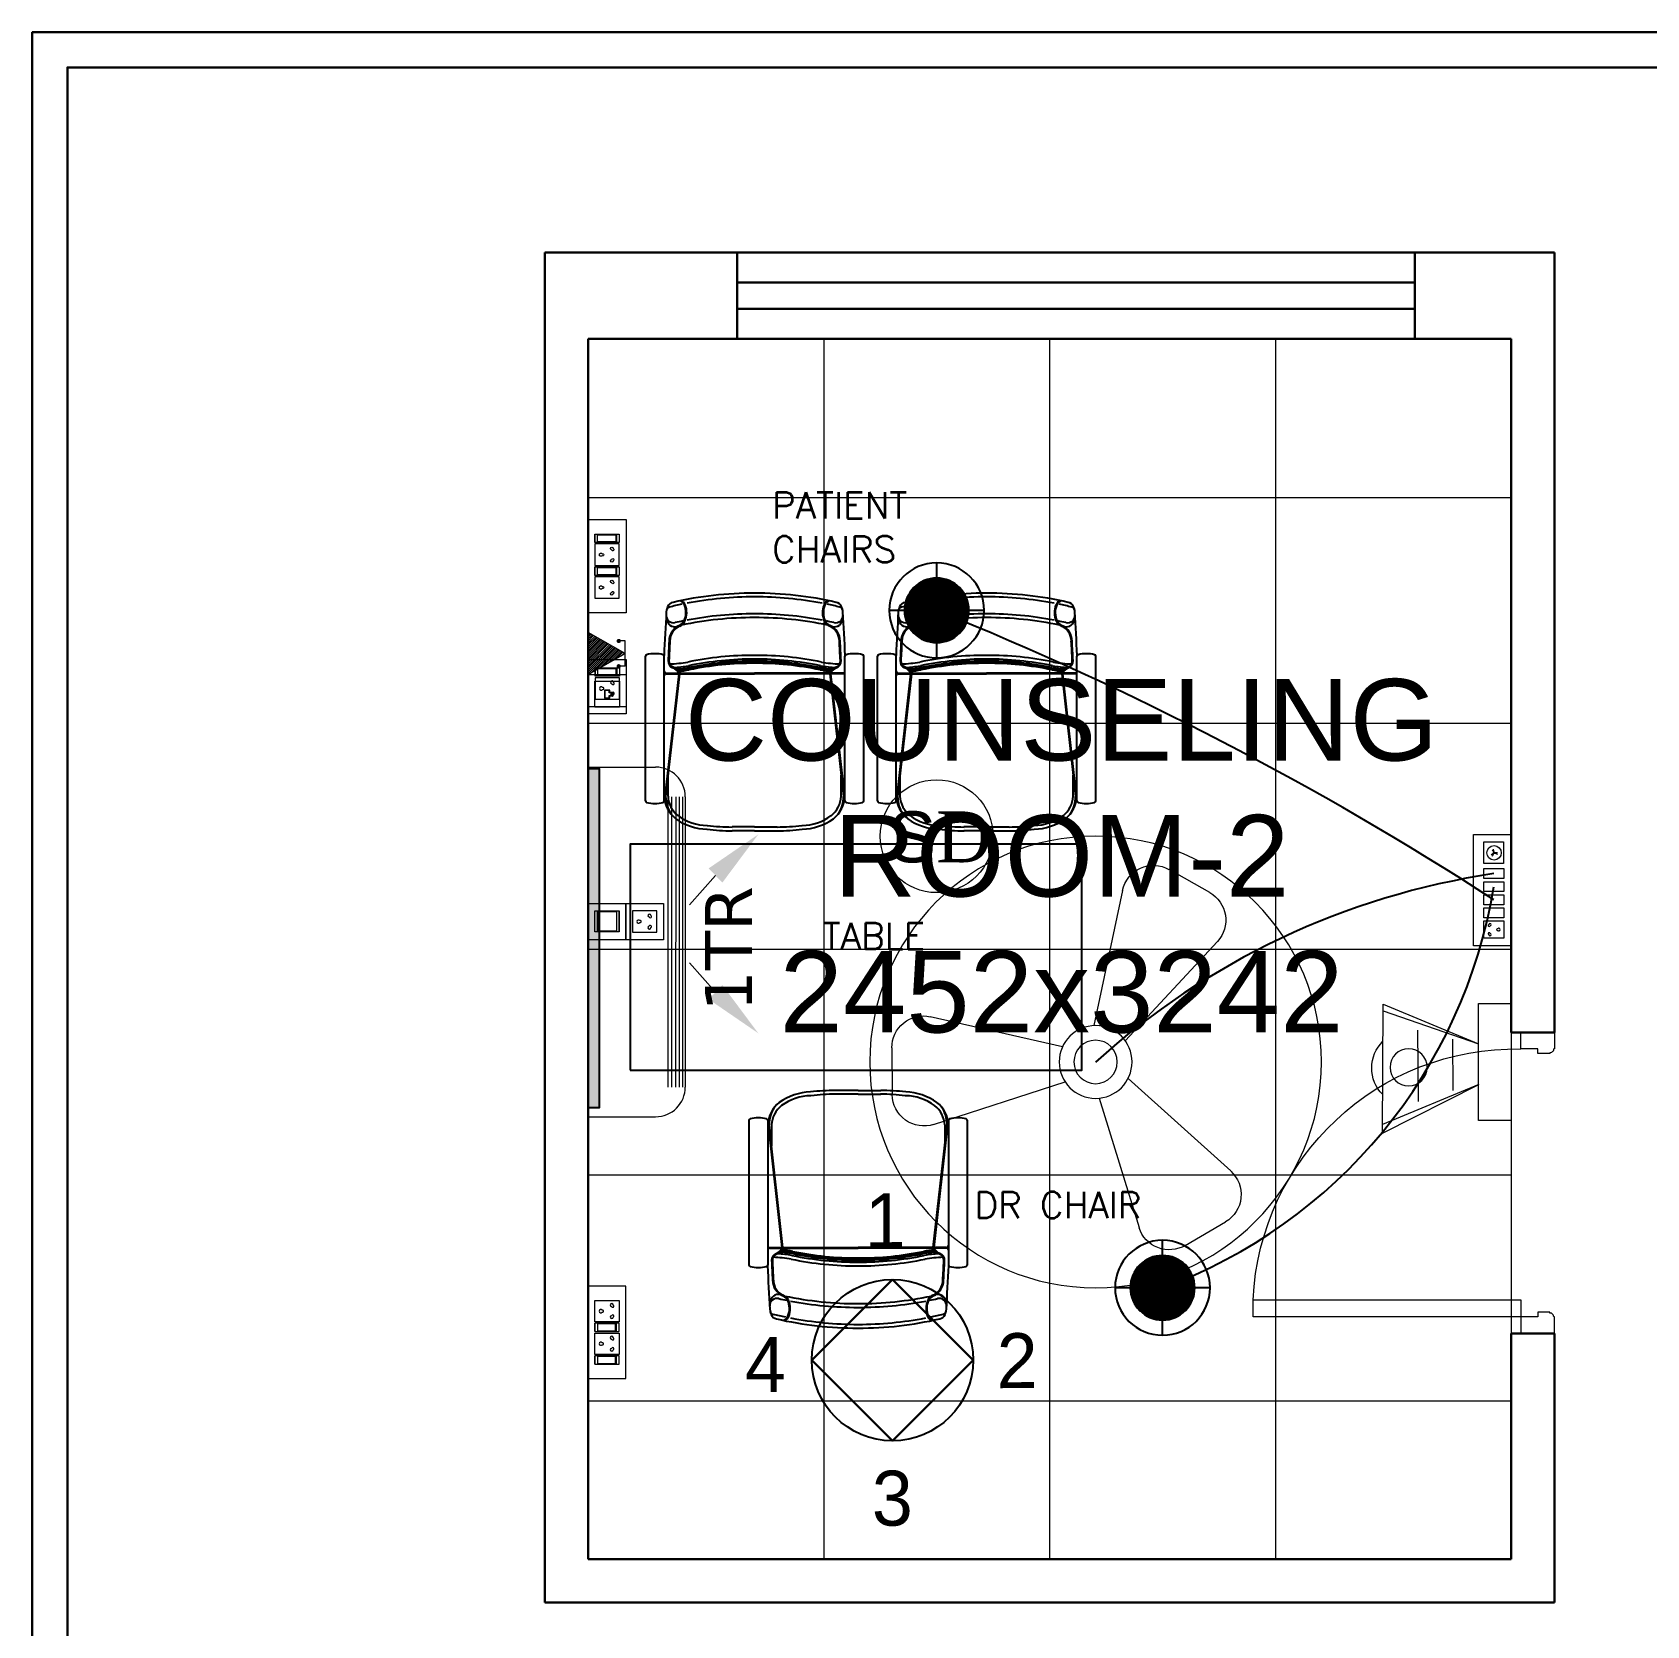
# Model space of a CAD drawing. Header units: millimetres. Extents: x 3552052 to 4144896, y -707811 to -630695.
# Drawn here: x 3735328 to 3739617, y -686456 to -682222 of the extents above; entities that cross this region are included whole.
import ezdxf

# ---------------------------------------------------------------- set-up
doc = ezdxf.new("R2010")
doc.units = ezdxf.units.MM
doc.header["$LTSCALE"] = 6
doc.header["$MEASUREMENT"] = 0
doc.linetypes.add('HIDDEN', pattern=[0.375, 0.25, -0.125])
doc.layers.get('0').update_dxf_attribs({"linetype": 'CONTINUOUS', "lineweight": 0})
for name, color, linetype, lineweight in [('DIM', 7, 'CONTINUOUS', 0), ('DOOR', 44, 'CONTINUOUS', 0), ('ELE-1 NO 6-16A RAW POWER SOCKET', 1, 'CONTINUOUS', 0), ('ELE-1200MM CEILINGFAN', 6, 'CONTINUOUS', 0), ('ELE-12W LED', 1, 'CONTINUOUS', 0), ('ELE-12W UPS LIGHT', 3, 'CONTINUOUS', 0), ('ELE-2NOS OF 6-16 RAW POWER SOCKET', 1, 'CONTINUOUS', 0), ('ELE-4M RAW P.SB', 40, 'CONTINUOUS', 0), ('ELE-4M UPS P.SB', 3, 'CONTINUOUS', 0), ('ELE-6M RAW P.SB', 40, 'HIDDEN', 0), ('ELE-TEL POINT', 4, 'CONTINUOUS', 0), ('ELE. 2N0S OF 6-16 UPS SOCKETS', 191, 'CONTINUOUS', 0), ('ELE.LAN POINT', 3, 'CONTINUOUS', 0), ('EQP', 6, 'CONTINUOUS', 0), ('FA-BELOW SMOKE DERECTOR', 1, 'CONTINUOUS', 0), ('HVAC_HI_WALL_1TR', 1, 'CONTINUOUS', 0), ('LV.CC CEMARA', 66, 'CONTINUOUS', 0), ('M HVAC HIGH WALL UNIT', 3, 'CONTINUOUS', 0), ('MEP_HVAC_TEXT', 7, 'CONTINUOUS', 0), ('WALL', 8, 'CONTINUOUS', 0), ('Window', 161, 'CONTINUOUS', 0)]:
    doc.layers.add(name, color=color, linetype=linetype, lineweight=lineweight)
doc.layers.add('ELE-6A AC SOCKET', color=7, linetype='CONTINUOUS', lineweight=0, true_color=0x00ceb6)
doc.layers.add('ELE-LIGHTING WIRING', color=7, linetype='CONTINUOUS', lineweight=0, true_color=0x63d7b6)
doc.styles.add('ARIAL', font='arial.ttf')
doc.styles.add('PDF Times New Roman', font='times.ttf')
doc.styles.get("Standard").update_dxf_attribs({"font": 'SIMPLEX'})
doc.styles.add('VERDANA', font='verdana.ttf')

# ---------------------------------------------------------------- blocks, each defined once
blk = doc.blocks.new('GHH3')
at = {"layer": 'ELE-4M UPS P.SB', "color": 251, "linetype": 'ByBlock'}
for p, q in [((3598228.1, -681421.4), (3598228.1, -684663.9)), ((3598828.1, -681421.4), (3598828.1, -684663.9)), ((3599428.1, -681421.4), (3599428.1, -684663.9)), ((3597602.1, -681842.6), (3600054.2, -681842.6)), ((3597602.1, -682442.6), (3600054.2, -682442.6)), ((3597602.1, -683042.6), (3600054.2, -683042.6)), ((3597602.1, -683642.6), (3600054.2, -683642.6)), ((3597602.1, -684242.6), (3600054.2, -684242.6))]:
    blk.add_line(p, q, dxfattribs=at)
blk.add_lwpolyline([(3597602.1, -681421.4), (3600054.2, -681421.4), (3600054.2, -684663.9), (3597602.1, -684663.9)], close=True, dxfattribs=at)
blk = doc.blocks.new('Z$W@#1841')
at = {"layer": 'DOOR'}
blk.add_lwpolyline([(482.5, 633.2), (482.5, -167.4), (533, -167.4), (533, 633.2)], close=True, dxfattribs=at)
for points in [[(-254.1, -217.9), (-267.6, -217.9), (-267.6, -167.4), (-317.3, -167.4), (-317.3, -267.4), (-267.6, -267.4), (-267.6, -265.2, 0.414214), (-256.3, -253.9), (-254.1, -253.9)], [(519.5, -217.9), (533, -217.9), (533, -167.4), (582.7, -167.4), (582.7, -267.4), (533, -267.4), (533, -265.2, -0.414214), (521.7, -253.9), (519.5, -253.9)]]:
    blk.add_lwpolyline(points, format="xyb", close=True, dxfattribs=at)
at = {"layer": 'DOOR', "color": 145}
blk.add_arc((518.4, -152.1), 786.1, 92.6177, 181.1129, dxfattribs=at)
blk = doc.blocks.new('DFGG')
at = {"layer": 'ELE-4M RAW P.SB', "color": 40, "ltscale": 10}
for p, q in [((3584690.5, -679090.2), (3584683, -679091.7)), ((3584692, -679080.7), (3584692.3, -679088.5)), ((3584693.5, -679088.6), (3584695.9, -679081.4)), ((3584701, -679094.7), (3584694, -679091.1)), ((3584873.2, -679064.5), (3584919.4, -679064.5)), ((3584873.2, -679117.2), (3584873.2, -679064.5)), ((3584919.4, -679064.5), (3584919.4, -679117.2)), ((3584684.4, -679095.5), (3584690.9, -679091.3)), ((3584693.4, -679092), (3584698.4, -679097.8)), ((3584919.4, -679117.2), (3584873.2, -679117.2))]:
    blk.add_line(p, q, dxfattribs=at)
for points in [[(3584939.4, -679144.9), (3584643.2, -679144.9), (3584643.2, -679044.9), (3584939.4, -679044.9)], [(3584721.1, -679117.6), (3584663.1, -679117.6), (3584663.1, -679064.8), (3584721.1, -679064.8)], [(3584760.8, -679117.2), (3584734.4, -679117.2), (3584734.4, -679064.5), (3584760.8, -679064.5)], [(3584830.2, -679117.2), (3584803.8, -679117.2), (3584803.8, -679064.5), (3584830.2, -679064.5)], [(3584864.9, -679117.2), (3584838.5, -679117.2), (3584838.5, -679064.5), (3584864.9, -679064.5)]]:
    blk.add_lwpolyline(points, close=True, dxfattribs=at)
for radius in [19.1, 1.78]:
    blk.add_circle((3584692.4, -679090.3), radius, dxfattribs=at)
for centre, radius, start, end in [((3584896.3, -679077.8), 3.6, 307.1584, 232.8416), ((3584896.3, -679081.4), 2.29, 161.4031, 18.5969), ((3584883.1, -679101.2), 3.1, 5.2689, 272.51), ((3584885.5, -679103.3), 2.5, 202.6838, 75.0951), ((3584907, -679103.3), 2.5, 104.9049, 337.3162), ((3584909.5, -679101.2), 3.1, 267.49, 174.7311)]:
    blk.add_arc(centre, radius, start, end, dxfattribs=at)
at = {"layer": 'ELE-6M RAW P.SB', "color": 3, "linetype": 'ByBlock'}
blk.add_lwpolyline([(3584795.5, -679117.2), (3584769.1, -679117.2), (3584769.1, -679064.5), (3584795.5, -679064.5)], close=True, dxfattribs=at)
blk = doc.blocks.new('6MODULE-UPS')
at = {"layer": 'ELE. 2N0S OF 6-16 UPS SOCKETS', "color": 223, "lineweight": 0}
for p, q in [((-5.7, 91.9), (-5.7, 19.7)), ((-5.7, 91.9), (-5.7, 19.7)), ((19.4, 91.9), (-5.7, 91.9)), ((-5.7, 91.9), (19.4, 91.9)), ((-3.6, 84), (-3.6, 27.6)), ((17.3, 84), (-3.6, 84)), ((17.3, 27.6), (17.3, 84)), ((19.4, 19.7), (19.4, 91.9)), ((23.6, 91.9), (86.9, 91.9)), ((23.6, 19.7), (23.6, 91.9)), ((86.9, 91.9), (86.9, 19.7)), ((91.1, 91.9), (91.1, 19.7)), ((91.1, 91.9), (91.1, 19.7)), ((116.2, 91.9), (91.1, 91.9)), ((91.1, 91.9), (116.2, 91.9)), ((93.2, 84), (93.2, 27.6)), ((114.1, 84), (93.2, 84)), ((114.1, 27.6), (114.1, 84)), ((116.2, 19.7), (116.2, 91.9)), ((120.4, 19.7), (120.4, 91.9)), ((120.4, 91.9), (183.6, 91.9)), ((183.6, 91.9), (183.6, 19.7)), ((-5.7, 19.7), (19.4, 19.7)), ((-3.6, 30.1), (17.3, 30.1)), ((-3.6, 27.6), (17.3, 27.6)), ((86.9, 19.7), (23.6, 19.7)), ((91.1, 19.7), (116.2, 19.7)), ((93.2, 30.1), (114.1, 30.1)), ((93.2, 27.6), (114.1, 27.6)), ((183.6, 19.7), (120.4, 19.7))]:
    blk.add_line(p, q, dxfattribs=at)
blk.add_lwpolyline([(-48.1, 0), (226, 0), (226, 111.6), (-48.1, 111.6)], close=True, dxfattribs=at)
for centre, radius, start, end in [((55.3, 73.6), 4.92, 307.1584, 232.8416), ((55.3, 68.7), 3.14, 161.4031, 18.5969), ((152, 73.6), 4.92, 307.1584, 232.8416), ((152, 68.7), 3.14, 161.4031, 18.5969), ((37.2, 41.7), 4.24, 5.2689, 272.51), ((40.6, 38.8), 3.42, 202.6838, 75.0951), ((69.9, 38.8), 3.42, 104.9049, 337.3162), ((73.3, 41.7), 4.24, 267.49, 174.7311), ((134, 41.7), 4.24, 5.2689, 272.51), ((137.3, 38.8), 3.42, 202.6838, 75.0951), ((166.7, 38.8), 3.42, 104.9049, 337.3162), ((170, 41.7), 4.24, 267.49, 174.7311)]:
    blk.add_arc(centre, radius, start, end, dxfattribs=at)
blk = doc.blocks.new('tel')
at = {"layer": 'ELE-TEL POINT', "ltscale": 30}
h = blk.add_hatch(dxfattribs=at)
h.set_pattern_fill('ANSI31', color=4, scale=19.025387, style=0)
h.set_pattern_definition([(45, (-98.626, 0.184), (-42.7132, 42.7132), [])])
h.paths.add_polyline_path([(-99, 0), (840, 1654), (1778, -3)])
at = {"layer": 'ELE-TEL POINT', "color": 4, "ltscale": 30}
for p, q in [((-99, 0), (840, 1654)), ((840, 1654), (1778, -3)), ((1778, -3), (-99, 0))]:
    blk.add_line(p, q, dxfattribs=at)
at = {"layer": 'ELE-TEL POINT', "color": 4, "ltscale": 12}
for p, q in [((276, 1648), (275, 1398)), ((1404, 1646), (1403, 1396))]:
    blk.add_line(p, q, dxfattribs=at)
at = {"layer": 'ELE-TEL POINT', "color": 4, "linetype": 'Continuous', "ltscale": 12}
blk.add_line((276, 1648), (1404, 1646), dxfattribs=at)
at = {"layer": 'ELE-TEL POINT', "color": 4, "ltscale": 30, "const_width": 95.1}
for points in [[(227, 1363, 1), (323, 1363, 1)], [(1355, 1361, 1), (1451, 1361, 1)]]:
    blk.add_lwpolyline(points, format="xyb", close=True, dxfattribs=at)
blk = doc.blocks.new('Voice')
at = {"layer": 'ELE.LAN POINT', "color": 6}
for points in [[(0, -31.8), (127.9, -31.8), (127.9, 92), (0, 92)], [(21.9, -10), (106, -10), (106, 70.1), (21.9, 70.1)], [(77.3, 21.4), (69.7, 21.4), (69.7, 11.7), (58.1, 11.7), (58.1, 21.4), (50.6, 21.4), (50.6, 38.7), (77.3, 38.7)], [(75.9, 22.8), (68.4, 22.8), (68.4, 13), (59.5, 13), (59.5, 22.8), (52, 22.8), (52, 37.4), (75.9, 37.4)]]:
    blk.add_lwpolyline(points, close=True, dxfattribs=at)
blk = doc.blocks.new('RTUH 6U')
at = {"layer": 'ELE-2NOS OF 6-16 RAW POWER SOCKET', "color": 30, "lineweight": 0, "ltscale": 300}
for p, q in [((-311.5, -26.5), (-226.5, -26.5)), ((-311.5, -123.5), (-311.5, -26.5)), ((-226.5, -26.5), (-226.5, -123.5)), ((-187.1, -26.5), (-220.9, -26.5)), ((-220.9, -26.5), (-220.9, -123.5)), ((-189.9, -37), (-218, -37)), ((-218, -37), (-218, -113)), ((-189.9, -40.4), (-218, -40.4)), ((-189.9, -113), (-189.9, -37)), ((-187.1, -123.5), (-187.1, -26.5)), ((-187.1, -123.5), (-187.1, -26.5)), ((-181.4, -123.5), (-181.4, -26.5)), ((-181.4, -26.5), (-96.4, -26.5)), ((-96.4, -26.5), (-96.4, -123.5)), ((-57, -26.5), (-90.8, -26.5)), ((-90.8, -26.5), (-90.8, -123.5)), ((-59.8, -37), (-88, -37)), ((-88, -37), (-88, -113)), ((-59.8, -40.4), (-88, -40.4)), ((-59.8, -113), (-59.8, -37)), ((-57, -123.5), (-57, -26.5)), ((-57, -123.5), (-57, -26.5)), ((-226.5, -123.5), (-311.5, -123.5)), ((-187.1, -123.5), (-220.9, -123.5)), ((-220.9, -123.5), (-187.1, -123.5)), ((-218, -113), (-189.9, -113)), ((-96.4, -123.5), (-181.4, -123.5)), ((-57, -123.5), (-90.8, -123.5)), ((-90.8, -123.5), (-57, -123.5)), ((-88, -113), (-59.8, -113))]:
    blk.add_line(p, q, dxfattribs=at)
blk.add_lwpolyline([(0, 0), (-368.5, 0), (-368.5, -150), (0, -150)], close=True, dxfattribs=at)
for centre, radius, start, end in [((-293.2, -56.1), 5.7, 87.48997, 354.73109), ((-288.7, -52.1), 4.6, 284.90486, 157.31619), ((-249.3, -52.1), 4.6, 22.68381, 255.09514), ((-244.8, -56.1), 5.7, 185.26891, 92.51003), ((-163.1, -56.1), 5.7, 87.48997, 354.73109), ((-158.6, -52.1), 4.6, 284.90486, 157.31619), ((-119.2, -52.1), 4.6, 22.68381, 255.09514), ((-114.7, -56.1), 5.7, 185.26891, 92.51003), ((-269, -99), 6.62, 127.15837, 52.84163), ((-269, -92.3), 4.22, 341.40312, 198.59688), ((-138.9, -99), 6.62, 127.15837, 52.84163), ((-138.9, -92.3), 4.22, 341.40312, 198.59688)]:
    blk.add_arc(centre, radius, start, end, dxfattribs=at)
blk = doc.blocks.new('HI WALL SPLIT AC UNIT 1TR')
at = {"layer": 'M HVAC HIGH WALL UNIT', "color": 1, "lineweight": 5}
for p, q in [((1294404.3, -128752), (1294404.3, -129681)), ((1294404.3, -128752), (1294583.6, -128752)), ((1294662.3, -128830.7), (1294662.3, -129602.2)), ((1294404.3, -129681), (1294583.6, -129681))]:
    blk.add_line(p, q, dxfattribs=at)
at = {"layer": 'M HVAC HIGH WALL UNIT', "color": 8, "lineweight": 5}
for p, q in [((1294616.1, -128830.7), (1294616.1, -129602.2)), ((1294625.4, -128830.7), (1294625.4, -129602.2)), ((1294636.9, -128830.7), (1294636.9, -129602.2)), ((1294646.2, -128830.7), (1294646.2, -129602.2)), ((1294655.4, -128830.7), (1294655.4, -129602.2))]:
    blk.add_line(p, q, dxfattribs=at)
at = {"layer": 'M HVAC HIGH WALL UNIT', "color": 7, "lineweight": 5}
for p, q in [((1294742.7, -129039.8), (1294673.6, -129117.4)), ((1294742.7, -129349.7), (1294673.6, -129272.1))]:
    blk.add_line(p, q, dxfattribs=at)
at = {"layer": 'M HVAC HIGH WALL UNIT', "color": 1, "lineweight": 5}
for centre, start, end in [((1294583.6, -128830.7), 0, 90), ((1294583.6, -129602.2), 270, 0)]:
    blk.add_arc(centre, 78.8, start, end, dxfattribs=at)
at = {"layer": 'M HVAC HIGH WALL UNIT', "color": 7, "lineweight": 5}
for points in [[(1294760.9, -129058.7), (1294724.5, -129020.9), (1294856.2, -128930.6)], [(1294760.9, -129330.8), (1294724.5, -129368.6), (1294856.2, -129458.9)]]:
    blk.add_solid(points, dxfattribs=at)
blk = doc.blocks.new('DFGFG')
at = {"layer": 'ELE-1 NO 6-16A RAW POWER SOCKET', "lineweight": 0}
for p, q in [((3576640.4, -687309.1), (3576640.4, -687365.8)), ((3576705.1, -687309.1), (3576640.4, -687309.1)), ((3576705.1, -687365.8), (3576705.1, -687309.1)), ((3576640.4, -687365.8), (3576705.1, -687365.8))]:
    blk.add_line(p, q, dxfattribs=at)
blk.add_lwpolyline([(3576722.8, -687289.1), (3576722.8, -687386.2), (3576622.8, -687386.2), (3576622.8, -687289.1)], close=True, dxfattribs=at)
for centre, radius, start, end in [((3576685.4, -687321.3), 3.8, 357.49, 264.7311), ((3576688, -687324.3), 3.07, 194.9049, 67.3162), ((3576656.8, -687337.5), 4.41, 37.1584, 322.8416), ((3576661.2, -687337.5), 2.81, 251.4031, 108.5969), ((3576685.4, -687353.6), 3.8, 95.2689, 2.51), ((3576688, -687350.6), 3.07, 292.6838, 165.0951)]:
    blk.add_arc(centre, radius, start, end, dxfattribs=at)
blk = doc.blocks.new('DFGFG23')
at = {"layer": 'ELE-1 NO 6-16A RAW POWER SOCKET', "lineweight": 0}
for p, q in [((3576657.4, -687471.7), (3576722.1, -687471.7)), ((3576657.4, -687527), (3576657.4, -687471.7)), ((3576664.5, -687473.6), (3576715.1, -687473.6)), ((3576664.5, -687525.2), (3576664.5, -687473.6)), ((3576666.7, -687525.2), (3576666.7, -687473.6)), ((3576715.1, -687473.6), (3576715.1, -687525.2)), ((3576722.1, -687471.7), (3576722.1, -687527)), ((3576722.1, -687527), (3576722.1, -687471.7)), ((3576722.1, -687527), (3576657.4, -687527)), ((3576722.1, -687527), (3576657.4, -687527)), ((3576715.1, -687525.2), (3576664.5, -687525.2))]:
    blk.add_line(p, q, dxfattribs=at)
blk.add_lwpolyline([(3576639.8, -687548.7), (3576639.8, -687451.7), (3576739.8, -687451.7), (3576739.8, -687548.7)], close=True, dxfattribs=at)
blk = doc.blocks.new('EQ2WE')
at = {"layer": 'ELE-6A AC SOCKET', "lineweight": 0}
for p, q in [((-98.7, 169.5), (-215.4, 169.5)), ((-215.4, 169.5), (-215.4, 36.3)), ((-98.7, 36.3), (-98.7, 169.5)), ((-91, 36.3), (-91, 169.5)), ((-91, 169.5), (-44.6, 169.5)), ((-44.6, 169.5), (-91, 169.5)), ((-87.1, 50.8), (-87.1, 155)), ((-87.1, 155), (-48.5, 155)), ((-48.5, 155), (-48.5, 50.8)), ((-44.6, 169.5), (-44.6, 36.3)), ((-44.6, 169.5), (-44.6, 36.3)), ((-215.4, 36.3), (-98.7, 36.3)), ((-44.6, 36.3), (-91, 36.3)), ((-48.5, 55.5), (-87.1, 55.5)), ((-48.5, 50.8), (-87.1, 50.8))]:
    blk.add_line(p, q, dxfattribs=at)
blk.add_lwpolyline([(0, 0), (-257.3, 0), (-257.3, 205.9), (0, 205.9)], close=True, dxfattribs=at)
for centre, radius, start, end in [((-157.1, 135.8), 9.08, 307.15837, 232.84163), ((-157.1, 126.7), 5.79, 161.40312, 18.59688), ((-190.3, 76.9), 7.83, 5.26891, 272.51003), ((-184.2, 71.6), 6.31, 202.68381, 75.09514), ((-130, 71.6), 6.31, 104.90486, 337.31619), ((-123.8, 76.9), 7.83, 267.48997, 174.73109)]:
    blk.add_arc(centre, radius, start, end, dxfattribs=at)
blk = doc.blocks.new('18W LED')
at = {"layer": 'ELE-12W LED', "lineweight": 25}
h = blk.add_hatch(dxfattribs=at)
h.set_pattern_fill('ANSI31', color=252)
h.set_pattern_definition([(45, (-1135553.9097, 459369.4158), (-2.24506403, 2.24506403), [])])
edge = h.paths.add_edge_path()
edge.add_arc((0, 0), 85.7, 0, 360)
at = {"layer": 'ELE-12W LED', "color": 1, "lineweight": 25}
for p, q in [((0, -126.1), (0, 126.1)), ((-126.1, 0), (126.1, 0))]:
    blk.add_line(p, q, dxfattribs=at)
for radius in [126.1, 85.7]:
    blk.add_circle((0, 0), radius, dxfattribs=at)
blk = doc.blocks.new('QWE')
at = {"layer": 'ELE-12W UPS LIGHT', "lineweight": 25}
h = blk.add_hatch(dxfattribs=at)
h.set_pattern_fill('ANSI31', color=8)
h.set_pattern_definition([(45, (-1135553.9097, 459369.4158), (-2.24506403, 2.24506403), [])])
edge = h.paths.add_edge_path()
edge.add_arc((0, 0), 85.7, 0, 360)
at = {"layer": 'ELE-12W UPS LIGHT', "color": 3, "lineweight": 25}
for p, q in [((0, -126.1), (0, 126.1)), ((-126.1, 0), (126.1, 0))]:
    blk.add_line(p, q, dxfattribs=at)
for radius in [126.1, 85.7]:
    blk.add_circle((0, 0), radius, dxfattribs=at)
blk = doc.blocks.new('SMOKE DETECTOR')
at = {"layer": 'FA-BELOW SMOKE DERECTOR', "color": 7}
blk.add_circle((931028.7, -118293.9), 166, dxfattribs=at)
at = {"layer": 'FA-BELOW SMOKE DERECTOR', "insert": (930887.1, -118373), "char_height": 150, "attachment_point": 7, "style": 'PDF Times New Roman'}
blk.add_mtext('{\\fArial|b0|i0|c0|p34;S}D', dxfattribs=at)
blk = doc.blocks.new('A$C07FB25EA')
at = {"layer": 'ELE-1200MM CEILINGFAN', "color": 3}
for p, q in [((6.53, 13.37), (9.47, 11.64)), ((0.26, 2.64), (3.17, 12.07)), ((9.84, 7.94), (2.36, 1.21)), ((-11.8, 4.55), (-2.22, 1.44)), ((-14.84, -1.03), (-14.81, 2.38)), ((-2.41, -1.1), (-12.04, -3.29)), ((2.16, -1.54), (8.87, -8.78)), ((1.96, -12.49), (-0.13, -2.65)), ((8.31, -12.34), (5.35, -14.02))]:
    blk.add_line(p, q, dxfattribs=at)
at = {"layer": 'ELE-1200MM CEILINGFAN', "color": 5, "ltscale": 10}
blk.add_circle((0, 0), 16.45, dxfattribs=at)
at = {"layer": 'ELE-1200MM CEILINGFAN', "color": 3}
for radius in [2.65, 1.58]:
    blk.add_circle((0, 0), radius, dxfattribs=at)
for centre, start, end in [((5.36, 11.38), 59.5281, 162.5229), ((8.3, 9.66), 311.9493, 59.5281), ((-12.51, 2.36), 71.9493, 179.5281), ((-12.54, -1.05), 179.5281, 282.5229), ((7.18, -10.34), 299.5281, 42.5229), ((4.21, -12.02), 191.9493, 299.5281)]:
    blk.add_arc(centre, 2.3, start, end, dxfattribs=at)
blk = doc.blocks.new('CC CEMARA')
at = {"layer": 'LV.CC CEMARA', "linetype": 'ByBlock'}
for p, q in [((239.6, -66.6), (64.7, -12.2)), ((232.1, -75.7), (64.7, -12.2)), ((46.7, -104.5), (105.3, -34.9)), ((94.5, -242.4), (18.6, -67.1)), ((18.6, -67.1), (104.2, -230.6)), ((81.3, -159.1), (162.8, -62.4)), ((94.5, -242.4), (239.6, -66.6))]:
    blk.add_line(p, q, dxfattribs=at)
blk.add_lwpolyline([(110.8, 42.8), (66.4, 79.7), (-66.4, -79.7), (-22, -116.7)], close=True, dxfattribs=at)
blk.add_circle((133.5, -123.5), 32.9, dxfattribs=at)
blk.add_arc((131.6, -123.6), 66.7, 275.3702, 5.5412, dxfattribs=at)

msp = doc.modelspace()

# ---------------------------------------------------------------- hatches: boundary and pattern name
at = {"layer": 'EQP', "lineweight": -3}
h = msp.add_hatch(color=256, dxfattribs=at)
h.dxf.hatch_style = 1
h.paths.add_polyline_path([(3736835.1, -684179), (3736805.3, -684179), (3736805.2, -685079), (3736835.1, -685079)])

# ---------------------------------------------------------------- linework, layer by layer
at = {"color": 7, "lineweight": 30}
for points in [[(3744328.4, -682221.6), (3744328.4, -698011.6), (3735328.4, -698011.6), (3735328.4, -682221.6)], [(3744235.1, -682314.8), (3744235.1, -697918.3), (3735421.7, -697918.3), (3735421.7, -682314.8)], [(3737613.8, -685535.4), (3737399.4, -685749.8), (3737613.8, -685964.2), (3737828.3, -685749.8), (3737613.8, -685535.4)]]:
    msp.add_lwpolyline(points, close=True, dxfattribs=at)
at = {"lineweight": -3}
msp.add_circle((3737613.8, -685749.8), 214.4, dxfattribs=at)
at = {"layer": 'ELE-LIGHTING WIRING', "lineweight": -3}
for centre, radius, start, end in [((3734471.9, -691841.7), 8716.2, 57.06101, 68.04192), ((3739511.2, -686459.2), 2024.3, 98.5175, 132.1226)]:
    msp.add_arc(centre, radius, start, end, dxfattribs=at)
at = {"layer": 'ELE-LIGHTING WIRING', "color": 254, "lineweight": -3, "true_color": 0xdebad0}
msp.add_arc((3737859.1, -684271.6), 1370, 290.1563, 350.747, dxfattribs=at)
at = {"layer": 'EQP', "lineweight": -3}
for p, q in [((3736957.4, -684264), (3736957.4, -683879.5)), ((3737007.4, -684264), (3737007.4, -683879.5)), ((3737487.4, -684264), (3737487.4, -683879.5)), ((3737537.4, -684264), (3737537.4, -683879.5)), ((3737573.7, -684264), (3737573.7, -683879.5)), ((3737623.7, -684264), (3737623.7, -683879.5)), ((3738103.7, -684264), (3738103.7, -683879.5)), ((3738153.7, -684264), (3738153.7, -683879.5)), ((3737007.5, -683919.4), (3737007.5, -683899.1)), ((3737045.7, -683926), (3737009, -684252.3)), ((3737047.7, -683926), (3737011, -684252.4)), ((3737012.5, -683924.4), (3737247.4, -683924.4)), ((3737012.5, -683926), (3737247.4, -683926)), ((3737482.4, -683924.4), (3737247.4, -683924.4)), ((3737482.4, -683926), (3737247.4, -683926)), ((3737447.1, -683926), (3737483.8, -684252.4)), ((3737449.1, -683926), (3737485.8, -684252.3)), ((3737487.4, -683919.4), (3737487.4, -683899.1)), ((3737623.7, -683919.4), (3737623.7, -683899.1)), ((3737662, -683926), (3737625.3, -684252.3)), ((3737664, -683926), (3737627.3, -684252.4)), ((3737628.7, -683924.4), (3737863.7, -683924.4)), ((3737628.7, -683926), (3737863.7, -683926)), ((3738098.7, -683924.4), (3737863.7, -683924.4)), ((3738098.7, -683926), (3737863.7, -683926)), ((3738063.4, -683926), (3738100.1, -684252.4)), ((3738065.4, -683926), (3738102.1, -684252.3)), ((3738103.7, -683919.4), (3738103.7, -683899.1)), ((3737017.4, -684251.8), (3737017.4, -684195.6)), ((3737477.4, -684251.8), (3737477.4, -684195.6)), ((3737633.7, -684251.8), (3737633.7, -684195.6)), ((3738093.7, -684251.8), (3738093.7, -684195.6)), ((3737247.4, -684333.3), (3737187.4, -684333.3)), ((3737247.4, -684343.3), (3737187.4, -684343.3)), ((3737247.4, -684333.3), (3737307.4, -684333.3)), ((3737247.4, -684343.3), (3737307.4, -684343.3)), ((3737863.7, -684333.3), (3737803.7, -684333.3)), ((3737863.7, -684343.3), (3737803.7, -684343.3)), ((3737863.7, -684333.3), (3737923.7, -684333.3)), ((3737863.7, -684343.3), (3737923.7, -684343.3)), ((3737522.4, -685033.3), (3737462.4, -685033.3)), ((3737522.4, -685043.3), (3737462.4, -685043.3)), ((3737522.4, -685033.3), (3737582.4, -685033.3)), ((3737522.4, -685043.3), (3737582.4, -685043.3)), ((3737232.4, -685112.7), (3737232.4, -685497.2)), ((3737282.4, -685112.7), (3737282.4, -685497.2)), ((3737320.7, -685450.7), (3737284, -685124.4)), ((3737322.7, -685450.7), (3737286, -685124.3)), ((3737292.4, -685124.9), (3737292.4, -685181.1)), ((3737722.1, -685450.7), (3737758.8, -685124.3)), ((3737724.1, -685450.7), (3737760.8, -685124.4)), ((3737752.4, -685124.9), (3737752.4, -685181.1)), ((3737762.4, -685112.7), (3737762.4, -685497.2)), ((3737812.4, -685112.7), (3737812.4, -685497.2)), ((3737282.4, -685457.3), (3737282.4, -685477.6)), ((3737287.4, -685450.7), (3737522.4, -685450.7)), ((3737287.4, -685452.3), (3737522.4, -685452.3)), ((3737757.3, -685450.7), (3737522.4, -685450.7)), ((3737757.3, -685452.3), (3737522.4, -685452.3)), ((3737762.3, -685457.3), (3737762.3, -685477.6))]:
    msp.add_line(p, q, dxfattribs=at)
msp.add_lwpolyline([(3736805.1, -684179), (3736805.1, -685079), (3736835.1, -685079), (3736835.1, -684179)], close=True, dxfattribs=at)
msp.add_lwpolyline([(3736917.1, -684979.1), (3738117.1, -684979.1), (3738117.1, -684379.1), (3736917.1, -684379.1), (3736917.1, -684979.1)], dxfattribs=at)
for centre, radius, start, end in [((3737247.4, -684677.4), 965.6, 90, 102.9698), ((3737247.4, -684677.4), 955.6, 90, 100.8287), ((3737247.4, -684677.4), 965.6, 77.0302, 90), ((3737247.4, -684677.4), 955.6, 79.1713, 90), ((3737863.7, -684677.4), 965.6, 90, 102.9698), ((3737863.7, -684677.4), 955.6, 90, 100.8287), ((3737863.7, -684677.4), 965.6, 77.0302, 90), ((3737863.7, -684677.4), 955.6, 79.1713, 90), ((3748053.3, -684406.2), 11059.2, 176.65963, 177.25844), ((3737066.7, -683768.3), 54.3, 158.2063, 173.0976), ((3737023.5, -683758.7), 10, 103.7008, 167.5373), ((3737033.9, -683755.2), 19, 99.7715, 158.2063), ((3737247.4, -684677.4), 955.6, 101.662, 103.7008), ((3737042.9, -683751.5), 20, 23.9665, 72.4562), ((3737042.9, -683751.5), 22, 23.9665, 64.2037), ((3737010.7, -683763.6), 54.3, 336.0335, 21.7937), ((3737010.7, -683763.6), 56.3, 336.0335, 21.7937), ((3737484.1, -683763.6), 56.3, 158.2063, 203.9665), ((3737484.1, -683763.6), 54.3, 158.2063, 203.9665), ((3737452, -683751.5), 22, 115.7963, 156.0335), ((3737452, -683751.5), 20, 107.5438, 156.0335), ((3737247.4, -684677.4), 955.6, 76.2992, 78.338), ((3737460.9, -683755.2), 19, 21.7937, 80.2285), ((3737471.4, -683758.7), 10, 12.4627, 76.2992), ((3737428.1, -683768.3), 54.3, 6.9024, 21.7937), ((3726441.6, -684406.2), 11059.2, 2.74156, 3.34037), ((3748669.6, -684406.2), 11059.2, 176.65963, 177.25844), ((3737683, -683768.3), 54.3, 158.2063, 173.0976), ((3737639.7, -683758.7), 10, 103.7008, 167.5373), ((3737650.2, -683755.2), 19, 99.7715, 158.2063), ((3737863.7, -684677.4), 955.6, 101.662, 103.7008), ((3737659.1, -683751.5), 20, 23.9665, 72.4562), ((3737659.1, -683751.5), 22, 23.9665, 64.2037), ((3737627, -683763.6), 54.3, 336.0335, 21.7937), ((3737627, -683763.6), 56.3, 336.0335, 21.7937), ((3738100.4, -683763.6), 56.3, 158.2063, 203.9665), ((3738100.4, -683763.6), 54.3, 158.2063, 203.9665), ((3738068.3, -683751.5), 22, 115.7963, 156.0335), ((3738068.3, -683751.5), 20, 107.5438, 156.0335), ((3737863.7, -684677.4), 955.6, 76.2992, 78.338), ((3738077.2, -683755.2), 19, 21.7937, 80.2285), ((3738087.7, -683758.7), 10, 12.4627, 76.2992), ((3738044.4, -683768.3), 54.3, 6.9024, 21.7937), ((3727057.8, -684406.2), 11059.2, 2.74156, 3.34037), ((3737032.3, -683770.7), 20, 176.7001, 282.6732), ((3737066.7, -683768.3), 54.3, 180.2568, 197.7458), ((3737035.2, -683780.9), 20.5, 191.0762, 298.3911), ((3737065.9, -683839.6), 45.7, 112.9598, 179.3754), ((3737065.9, -683839.6), 43.7, 112.9598, 179.3754), ((3737247.4, -684727.2), 960.4, 101.3962, 102.6732), ((3737036, -683772.7), 27.6, 296.0126, 332.0488), ((3737036, -683772.7), 29.6, 296.0126, 332.0488), ((3737247.4, -684727.2), 950.4, 90, 101.8107), ((3737247.4, -684727.2), 960.4, 90, 100.7756), ((3737247.4, -684727.2), 960.4, 79.2244, 90), ((3737247.4, -684727.2), 950.4, 78.1893, 90), ((3737458.9, -683772.7), 29.6, 207.9512, 243.9874), ((3737458.9, -683772.7), 27.6, 207.9512, 243.9874), ((3737247.4, -684727.2), 960.4, 77.3268, 78.6038), ((3737429, -683839.6), 43.7, 0.6246, 67.0402), ((3737429, -683839.6), 45.7, 0.6246, 67.0402), ((3737459.7, -683780.9), 20.5, 241.6089, 348.9238), ((3737462.5, -683770.7), 20, 257.3268, 3.2999), ((3737428.1, -683768.3), 54.3, 342.2542, 359.7432), ((3737648.6, -683770.7), 20, 176.7001, 282.6732), ((3737683, -683768.3), 54.3, 180.2568, 197.7458), ((3737651.4, -683780.9), 20.5, 191.0762, 298.3911), ((3737682.2, -683839.6), 45.7, 112.9598, 179.3754), ((3737682.2, -683839.6), 43.7, 112.9598, 179.3754), ((3737863.7, -684727.2), 960.4, 101.3962, 102.6732), ((3737652.3, -683772.7), 27.6, 296.0126, 332.0488), ((3737652.3, -683772.7), 29.6, 296.0126, 332.0488), ((3737863.7, -684727.2), 950.4, 90, 101.8107), ((3737863.7, -684727.2), 960.4, 90, 100.7756), ((3737863.7, -684727.2), 960.4, 79.2244, 90), ((3737863.7, -684727.2), 950.4, 78.1893, 90), ((3738075.2, -683772.7), 29.6, 207.9512, 243.9874), ((3738075.2, -683772.7), 27.6, 207.9512, 243.9874), ((3737863.7, -684727.2), 960.4, 77.3268, 78.6038), ((3738045.2, -683839.6), 43.7, 0.6246, 67.0402), ((3738045.2, -683839.6), 45.7, 0.6246, 67.0402), ((3738076, -683780.9), 20.5, 241.6089, 348.9238), ((3738078.8, -683770.7), 20, 257.3268, 3.2999), ((3738044.4, -683768.3), 54.3, 342.2542, 359.7432), ((3748053.3, -684406.2), 11047.6, 177.0575, 177.32766), ((3748053.3, -684406.2), 11045.6, 177.05804, 177.32766), ((3726441.6, -684406.2), 11045.6, 2.67234, 2.94196), ((3726441.6, -684406.2), 11047.6, 2.67234, 2.9425), ((3748669.6, -684406.2), 11047.6, 177.0575, 177.32766), ((3748669.6, -684406.2), 11045.6, 177.05804, 177.32766), ((3727057.8, -684406.2), 11045.6, 2.67234, 2.94196), ((3727057.8, -684406.2), 11047.6, 2.67234, 2.9425), ((3736961.4, -683879.5), 4, 104.5092, 180), ((3736982.4, -683960.7), 87.8, 75.4908, 104.5092), ((3737003.4, -683879.5), 4, 0, 75.4908), ((3737037.6, -683892), 20, 177.3277, 249.244), ((3737037.6, -683892), 18, 177.3277, 249.244), ((3737244.9, -684740.9), 863.7, 89.8322, 101.7054), ((3737244.9, -684740.9), 853.7, 89.8322, 101.7054), ((3737244.9, -684740.9), 848.7, 89.8322, 101.7054), ((3737244.9, -684740.9), 863.7, 89.8322, 89.8341), ((3737249.9, -684740.9), 863.7, 78.2946, 90.1678), ((3737249.9, -684740.9), 853.7, 78.2946, 90.1678), ((3737249.9, -684740.9), 848.7, 78.2946, 90.1678), ((3737457.2, -683892), 18, 290.756, 2.6723), ((3737457.2, -683892), 20, 290.756, 2.6723), ((3737491.4, -683879.5), 4, 104.5092, 180), ((3737512.4, -683960.7), 87.8, 75.4908, 104.5092), ((3737533.4, -683879.5), 4, 0, 75.4908), ((3737577.7, -683879.5), 4, 104.5092, 180), ((3737598.7, -683960.7), 87.8, 75.4908, 104.5092), ((3737619.7, -683879.5), 4, 0, 75.4908), ((3737653.9, -683892), 20, 177.3277, 249.244), ((3737653.9, -683892), 18, 177.3277, 249.244), ((3737861.2, -684740.9), 863.7, 89.8322, 101.7054), ((3737861.2, -684740.9), 853.7, 89.8322, 101.7054), ((3737861.2, -684740.9), 848.7, 89.8322, 101.7054), ((3737861.2, -684740.9), 863.7, 89.8322, 89.8341), ((3737866.2, -684740.9), 863.7, 78.2946, 90.1678), ((3737866.2, -684740.9), 853.7, 78.2946, 90.1678), ((3737866.2, -684740.9), 848.7, 78.2946, 90.1678), ((3738073.5, -683892), 18, 290.756, 2.6723), ((3738073.5, -683892), 20, 290.756, 2.6723), ((3738107.7, -683879.5), 4, 104.5092, 180), ((3738128.7, -683960.7), 87.8, 75.4908, 104.5092), ((3738149.7, -683879.5), 4, 0, 75.4908), ((3737012.4, -683931), 5, 90, 180), ((3737012.5, -683919.4), 5, 180, 270), ((3737010.7, -683556.9), 343.3, 271.8031, 279.9427), ((3737020.4, -683937.6), 28.7, 27.3208, 69.244), ((3737020.4, -683937.6), 30.7, 27.3208, 69.244), ((3737010.7, -683556.9), 353.3, 273.59, 279.9427), ((3737010.7, -683556.9), 358.3, 274.6967, 279.9427), ((3737010.7, -683556.9), 361.3, 275.1195, 279.9427), ((3737010.7, -683556.9), 364.3, 275.4393, 279.9427), ((3737244.9, -684740.9), 845.7, 89.8308, 101.7054), ((3737244.9, -684740.9), 842.7, 89.83, 101.7054), ((3737249.9, -684740.9), 845.7, 78.2946, 90.1692), ((3737249.9, -684740.9), 842.7, 78.2946, 90.17), ((3737484.1, -683556.9), 364.3, 260.0573, 264.5607), ((3737484.1, -683556.9), 361.3, 260.0573, 264.8805), ((3737484.1, -683556.9), 358.3, 260.0573, 265.3033), ((3737484.1, -683556.9), 353.3, 260.0573, 266.41), ((3737484.1, -683556.9), 343.3, 260.0573, 268.1969), ((3737474.5, -683937.6), 30.7, 110.756, 152.6792), ((3737474.5, -683937.6), 28.7, 110.756, 152.6792), ((3737482.4, -683919.4), 5, 270, 0), ((3737482.4, -683931), 5, 0, 90), ((3737628.7, -683919.4), 5, 180, 270), ((3737628.7, -683931), 5, 90, 180), ((3737627, -683556.9), 343.3, 271.8031, 279.9427), ((3737636.6, -683937.6), 28.7, 27.3208, 69.244), ((3737636.6, -683937.6), 30.7, 27.3208, 69.244), ((3737627, -683556.9), 353.3, 273.59, 279.9427), ((3737627, -683556.9), 358.3, 274.6967, 279.9427), ((3737627, -683556.9), 361.3, 275.1195, 279.9427), ((3737627, -683556.9), 364.3, 275.4393, 279.9427), ((3737861.2, -684740.9), 845.7, 89.8308, 101.7054), ((3737861.2, -684740.9), 842.7, 89.83, 101.7054), ((3737866.2, -684740.9), 845.7, 78.2946, 90.1692), ((3737866.2, -684740.9), 842.7, 78.2946, 90.17), ((3738100.4, -683556.9), 364.3, 260.0573, 264.5607), ((3738100.4, -683556.9), 361.3, 260.0573, 264.8805), ((3738100.4, -683556.9), 358.3, 260.0573, 265.3033), ((3738100.4, -683556.9), 353.3, 260.0573, 266.41), ((3738100.4, -683556.9), 343.3, 260.0573, 268.1969), ((3738090.8, -683937.6), 30.7, 110.756, 152.6792), ((3738090.8, -683937.6), 28.7, 110.756, 152.6792), ((3738098.7, -683919.4), 5, 270, 0), ((3738098.7, -683931), 5, 0, 90), ((3736961.4, -684264), 4, 180, 255.4908), ((3736982.4, -684182.9), 87.8, 255.4908, 284.5092), ((3737003.4, -684264), 4, 284.5092, 0), ((3737087.3, -684248.3), 80, 182.6869, 232.0255), ((3737010, -684252.4), 1, 173.587, 181.5176), ((3737089.6, -684250.3), 80.6, 181.5176, 216.5028), ((3737093.8, -684252.4), 82.7, 180.0919, 213.9655), ((3737087.3, -684248.3), 70, 182.6869, 232.0255), ((3737407.5, -684248.3), 70, 307.9745, 357.3131), ((3737407.5, -684248.3), 80, 307.9745, 357.3131), ((3737401.1, -684252.4), 82.7, 326.0345, 359.9081), ((3737405.2, -684250.3), 80.6, 323.4972, 358.4824), ((3737484.8, -684252.4), 1, 358.4824, 6.413), ((3737491.4, -684264), 4, 180, 255.4908), ((3737512.4, -684182.9), 87.8, 255.4908, 284.5092), ((3737533.4, -684264), 4, 284.5092, 0), ((3737577.7, -684264), 4, 180, 255.4908), ((3737598.7, -684182.9), 87.8, 255.4908, 284.5092), ((3737619.7, -684264), 4, 284.5092, 0), ((3737703.6, -684248.3), 80, 182.6869, 232.0255), ((3737626.3, -684252.4), 1, 173.587, 181.5176), ((3737705.9, -684250.3), 80.6, 181.5176, 216.5028), ((3737710, -684252.4), 82.7, 180.0919, 213.9655), ((3737703.6, -684248.3), 70, 182.6869, 232.0255), ((3738023.8, -684248.3), 70, 307.9745, 357.3131), ((3738023.8, -684248.3), 80, 307.9745, 357.3131), ((3738017.4, -684252.4), 82.7, 326.0345, 359.9081), ((3738021.5, -684250.3), 80.6, 323.4972, 358.4824), ((3738101.1, -684252.4), 1, 358.4824, 6.413), ((3738107.7, -684264), 4, 180, 255.4908), ((3738128.7, -684182.9), 87.8, 255.4908, 284.5092), ((3738149.7, -684264), 4, 284.5092, 0), ((3737124.7, -684191.7), 147.6, 234.1023, 268.5404), ((3737124.7, -684191.7), 137.6, 234.1023, 268.5404), ((3737370.2, -684191.7), 137.6, 271.4596, 305.8977), ((3737370.2, -684191.7), 147.6, 271.4596, 305.8977), ((3737741, -684191.7), 147.6, 234.1023, 268.5404), ((3737741, -684191.7), 137.6, 234.1023, 268.5404), ((3737986.4, -684191.7), 137.6, 271.4596, 305.8977), ((3737986.4, -684191.7), 147.6, 271.4596, 305.8977), ((3737191, -683729), 614.4, 263.4499, 269.6664), ((3737191, -683729), 604.4, 263.4499, 269.6664), ((3737303.9, -683729), 604.4, 270.3336, 276.5501), ((3737303.9, -683729), 614.4, 270.3336, 276.5501), ((3737807.3, -683729), 614.4, 263.4499, 269.6664), ((3737807.3, -683729), 604.4, 263.4499, 269.6664), ((3737920.1, -683729), 604.4, 270.3336, 276.5501), ((3737920.1, -683729), 614.4, 270.3336, 276.5501), ((3737399.6, -685184.9), 147.6, 91.4596, 125.8977), ((3737399.6, -685184.9), 137.6, 91.4596, 125.8977), ((3737466, -685647.7), 614.4, 90.3336, 96.5501), ((3737466, -685647.7), 604.4, 90.3336, 96.5501), ((3737578.8, -685647.7), 604.4, 83.4499, 89.6664), ((3737578.8, -685647.7), 614.4, 83.4499, 89.6664), ((3737645.1, -685184.9), 137.6, 54.1023, 88.5404), ((3737645.1, -685184.9), 147.6, 54.1023, 88.5404), ((3737362.3, -685128.4), 80, 127.9745, 177.3131), ((3737364.6, -685126.4), 80.6, 143.4972, 178.4824), ((3737368.7, -685124.3), 82.7, 146.0345, 179.9081), ((3737362.3, -685128.4), 70, 127.9745, 177.3131), ((3737682.5, -685128.4), 70, 2.6869, 52.0255), ((3737682.5, -685128.4), 80, 2.6869, 52.0255), ((3737676.1, -685124.3), 82.7, 0.0919, 33.9655), ((3737680.2, -685126.4), 80.6, 1.5176, 36.5028), ((3737236.4, -685112.7), 4, 104.5092, 180), ((3737257.4, -685193.8), 87.8, 75.4908, 104.5092), ((3737278.4, -685112.7), 4, 0, 75.4908), ((3737285, -685124.3), 1, 178.4824, 186.413), ((3737759.8, -685124.3), 1, 353.587, 1.5176), ((3737766.4, -685112.7), 4, 104.5092, 180), ((3737787.4, -685193.8), 87.8, 75.4908, 104.5092), ((3737808.4, -685112.7), 4, 0, 75.4908), ((3737287.4, -685445.7), 5, 180, 270), ((3737287.4, -685457.3), 5, 90, 180), ((3737312.6, -685484.7), 20, 110.756, 182.6723), ((3737312.6, -685484.7), 18, 110.756, 182.6723), ((3737285.7, -685819.8), 343.3, 80.0573, 88.1969), ((3737295.3, -685439.1), 28.7, 290.756, 332.6792), ((3737295.3, -685439.1), 30.7, 290.756, 332.6792), ((3737285.7, -685819.8), 353.3, 80.0573, 86.41), ((3737285.7, -685819.8), 358.3, 80.0573, 85.3033), ((3737285.7, -685819.8), 361.3, 80.0573, 84.8805), ((3737285.7, -685819.8), 364.3, 80.0573, 84.5607), ((3737519.9, -684635.8), 863.7, 258.2946, 270.1678), ((3737519.9, -684635.8), 853.7, 258.2946, 270.1678), ((3737519.9, -684635.8), 848.7, 258.2946, 270.1678), ((3737519.9, -684635.8), 845.7, 258.2946, 270.1692), ((3737519.9, -684635.8), 842.7, 258.2946, 270.17), ((3737524.9, -684635.8), 842.7, 269.83, 281.7054), ((3737524.9, -684635.8), 845.7, 269.8308, 281.7054), ((3737524.9, -684635.8), 848.7, 269.8322, 281.7054), ((3737524.9, -684635.8), 853.7, 269.8322, 281.7054), ((3737524.9, -684635.8), 863.7, 269.8322, 281.7054), ((3737759.1, -685819.8), 364.3, 95.4393, 99.9427), ((3737759.1, -685819.8), 361.3, 95.1195, 99.9427), ((3737759.1, -685819.8), 358.3, 94.6967, 99.9427), ((3737759.1, -685819.8), 353.3, 93.59, 99.9427), ((3737759.1, -685819.8), 343.3, 91.8031, 99.9427), ((3737749.4, -685439.1), 30.7, 207.3208, 249.244), ((3737749.4, -685439.1), 28.7, 207.3208, 249.244), ((3737732.2, -685484.7), 18, 357.3277, 69.244), ((3737732.2, -685484.7), 20, 357.3277, 69.244), ((3737757.3, -685457.3), 5, 0, 90), ((3737757.4, -685445.7), 5, 270, 0), ((3737236.4, -685497.2), 4, 180, 255.4908), ((3737257.4, -685416), 87.8, 255.4908, 284.5092), ((3737278.4, -685497.2), 4, 284.5092, 0), ((3748328.2, -684970.5), 11059.2, 182.74156, 183.34037), ((3748328.2, -684970.5), 11047.6, 182.67234, 182.9425), ((3748328.2, -684970.5), 11045.6, 182.67234, 182.94196), ((3737524.9, -684635.8), 863.7, 269.8322, 269.8341), ((3726716.5, -684970.5), 11045.6, 357.05804, 357.32766), ((3726716.5, -684970.5), 11047.6, 357.0575, 357.32766), ((3726716.5, -684970.5), 11059.2, 356.65963, 357.25844), ((3737766.4, -685497.2), 4, 180, 255.4908), ((3737787.4, -685416), 87.8, 255.4908, 284.5092), ((3737808.4, -685497.2), 4, 284.5092, 0), ((3737340.9, -685537.1), 45.7, 180.6246, 247.0402), ((3737340.9, -685537.1), 43.7, 180.6246, 247.0402), ((3737703.9, -685537.1), 43.7, 292.9598, 359.3754), ((3737703.9, -685537.1), 45.7, 292.9598, 359.3754), ((3737307.3, -685605.9), 20, 77.3268, 183.2999), ((3737341.7, -685608.4), 54.3, 162.2542, 179.7432), ((3737310.1, -685595.8), 20.5, 61.6089, 168.9238), ((3737522.4, -684649.4), 960.4, 257.3268, 258.6038), ((3737310.9, -685604), 27.6, 27.9512, 63.9874), ((3737310.9, -685604), 29.6, 27.9512, 63.9874), ((3737522.4, -684649.4), 950.4, 258.1893, 270), ((3737285.7, -685613.1), 54.3, 338.2063, 23.9665), ((3737285.7, -685613.1), 56.3, 338.2063, 23.9665), ((3737522.4, -684649.4), 960.4, 259.2244, 270), ((3737522.4, -684649.4), 950.4, 270, 281.8107), ((3737522.4, -684649.4), 960.4, 270, 280.7756), ((3737759.1, -685613.1), 56.3, 156.0335, 201.7937), ((3737759.1, -685613.1), 54.3, 156.0335, 201.7937), ((3737733.8, -685604), 29.6, 116.0126, 152.0488), ((3737733.8, -685604), 27.6, 116.0126, 152.0488), ((3737522.4, -684649.4), 960.4, 281.3962, 282.6732), ((3737734.7, -685595.8), 20.5, 11.0762, 118.3911), ((3737737.5, -685605.9), 20, 356.7001, 102.6732), ((3737703.1, -685608.4), 54.3, 0.2568, 17.7458), ((3737341.7, -685608.4), 54.3, 186.9024, 201.7937), ((3737298.4, -685617.9), 10, 192.4627, 256.2992), ((3737308.9, -685621.5), 19, 201.7937, 260.2285), ((3737522.4, -684699.3), 955.6, 256.2992, 258.338), ((3737522.4, -684699.3), 965.6, 257.0302, 270), ((3737317.8, -685625.1), 20, 287.5438, 336.0335), ((3737317.8, -685625.1), 22, 295.7963, 336.0335), ((3737522.4, -684699.3), 955.6, 259.1713, 270), ((3737522.4, -684699.3), 955.6, 270, 280.8287), ((3737522.4, -684699.3), 965.6, 270, 282.9698), ((3737726.9, -685625.1), 22, 203.9665, 244.2037), ((3737726.9, -685625.1), 20, 203.9665, 252.4562), ((3737522.4, -684699.3), 955.6, 281.662, 283.7008), ((3737735.9, -685621.5), 19, 279.7715, 338.2063), ((3737746.3, -685617.9), 10, 283.7008, 347.5373), ((3737703.1, -685608.4), 54.3, 338.2063, 353.0976)]:
    msp.add_arc(centre, radius, start, end, dxfattribs=at)
at = {"layer": 'WALL', "color": 7, "lineweight": 30}
for p, q in [((3736690.1, -684651.5), (3736690.1, -682806.5)), ((3736690.1, -682806.5), (3739372.3, -682806.5)), ((3739372.3, -682806.5), (3739372.3, -684879)), ((3739257.3, -683036.5), (3736805.1, -683036.5)), ((3736805.1, -686279), (3736805.1, -683036.5)), ((3739257.3, -683036.5), (3739257.3, -684879)), ((3736690.1, -684651.5), (3736690.1, -684651.5)), ((3736690.1, -686394), (3736690.1, -684651.5)), ((3739372.3, -684879), (3739257.3, -684879)), ((3739257.3, -685679), (3739257.3, -686279)), ((3739372.3, -685679), (3739257.3, -685679)), ((3739372.3, -685679), (3739372.3, -686394)), ((3739257.3, -686279), (3736805.1, -686279)), ((3739372.3, -686394), (3736690.1, -686394))]:
    msp.add_line(p, q, dxfattribs=at)
at = {"layer": 'Window', "color": 7, "lineweight": 30}
for points in [[(3739001.4, -682806.5), (3739001.4, -683036.5), (3737201.4, -683036.5), (3737201.4, -682806.5)], [(3739001.4, -682886.5), (3739001.4, -682956.5), (3737201.4, -682956.5), (3737201.4, -682886.5)]]:
    msp.add_lwpolyline(points, close=True, dxfattribs=at)

# ---------------------------------------------------------------- block references
at = {"layer": 'DOOR', "color": 251, "lineweight": -3, "xscale": -0.8888888889923692, "yscale": 0.8888888889923692, "zscale": 0.8888888888759539, "rotation": 89.99999999999962}
msp.add_blockref('Z$W@#1841', (3739134.6, -685161), dxfattribs=at)
at = {"layer": 'ELE-1200MM CEILINGFAN', "color": 7, "lineweight": 30, "ltscale": 8, "xscale": -36.47592107175105, "yscale": 36.47592107175105, "zscale": 36.47592107175105, "rotation": 180}
msp.add_blockref('A$C07FB25EA', (3738153.4, -684957.7), dxfattribs=at)
at = {"layer": 'ELE-12W LED', "color": 6, "lineweight": -3, "xscale": -1}
msp.add_blockref('18W LED', (3737731.2, -683757.7), dxfattribs=at)
at = {"layer": 'ELE-12W UPS LIGHT', "lineweight": -3, "xscale": -1}
msp.add_blockref('QWE', (3738331.2, -685557.7), dxfattribs=at)
at = {"layer": 'ELE-2NOS OF 6-16 RAW POWER SOCKET', "color": 3, "lineweight": -3, "xscale": 0.6666669986440074, "yscale": 0.6666669986440074, "zscale": 0.6666669986440074, "rotation": 269.9999999999999}
msp.add_blockref('RTUH 6U', (3736905.1, -685799), dxfattribs=at)
at = {"layer": 'ELE-4M UPS P.SB', "color": 0, "lineweight": -3}
for name, p in [('GHH3', (139203, -1615.1)), ('DFGFG23', (160165.4, 2915.4)), ('DFGFG', (160282.4, 2752.8))]:
    msp.add_blockref(name, p, dxfattribs=at)
at = {"layer": 'ELE-4M UPS P.SB', "color": 0, "lineweight": -3, "rotation": 270}
msp.add_blockref('DFGG', (4418302.2, 2900290.4), dxfattribs=at)
at = {"layer": 'ELE-6A AC SOCKET', "color": 254, "lineweight": -3, "true_color": 0xdebad0, "xscale": 0.4891628617315313, "yscale": 0.4891628617315313, "zscale": 0.4891628617315313, "rotation": 90}
msp.add_blockref('EQ2WE', (3736906.3, -683888.4), dxfattribs=at)
at = {"layer": 'ELE-TEL POINT', "color": 0, "lineweight": -3, "ltscale": 30, "xscale": -0.05960958292234838, "yscale": 0.05960958292234884, "zscale": 0.05960958292234884, "rotation": 269.8929051788796}
msp.add_blockref('tel', (3736805.1, -683922.5), dxfattribs=at)
at = {"layer": 'ELE. 2N0S OF 6-16 UPS SOCKETS', "lineweight": -3, "xscale": -0.9026075240774036, "yscale": 0.9026075240774036, "zscale": 0.9026075240774036, "rotation": 89.99999999999955}
msp.add_blockref('6MODULE-UPS', (3736905.8, -683559.9), dxfattribs=at)
at = {"layer": 'ELE.LAN POINT', "color": 7, "lineweight": 30, "xscale": -0.8135966191344682, "yscale": 0.8135966191344682, "zscale": 0.8135966191344682, "rotation": 89.99999999999987}
msp.add_blockref('Voice', (3736880, -683928.3), dxfattribs=at)
at = {"layer": 'FA-BELOW SMOKE DERECTOR', "color": 6, "lineweight": -3, "xscale": 0.9035551315104862, "yscale": 0.9035551315104862, "zscale": 0.9035551315104862}
msp.add_blockref('SMOKE DETECTOR', (2896495.4, -577472.7), dxfattribs=at)
at = {"layer": 'HVAC_HI_WALL_1TR', "lineweight": -3, "rotation": 359.9935877759083}
msp.add_blockref('HI WALL SPLIT AC UNIT 1TR', (2442415.3, -555277.5), dxfattribs=at)
at = {"layer": 'LV.CC CEMARA', "lineweight": -3, "xscale": -1.500000000000001, "yscale": 1.5, "zscale": 1.5, "rotation": 320.2183695085612}
msp.add_blockref('CC CEMARA', (3739257.3, -684957.7), dxfattribs=at)

# ---------------------------------------------------------------- texts
at = {"lineweight": -3, "ltscale": 0.1, "char_height": 136.805, "width": 184.566, "attachment_point": 5, "rotation": 0.1103}
for s, insert in [('\\pxqc;{\\F.shx.shx;\\H1.0669x;1}', (3737594.5, -685379.4)), ('\\pxqc;{\\F.shx.shx.shx.shx;\\H1.0669x;4}', (3737276.1, -685761.3)), ('\\pxqc;{\\F.shx.shx.shx;\\H1.0669x;2}', (3737945, -685751.4)), ('\\pxqc;{\\F.shx.shx.shx.shx;\\H1.0669x;3}', (3737613.3, -686117.8))]:
    msp.add_mtext(s, dxfattribs=dict(at, insert=insert))
at = {"layer": 'DIM', "color": 7, "lineweight": -3, "insert": (3738062.8, -684411.2), "char_height": 216.75, "width": 2086.034, "attachment_point": 5, "style": 'ARIAL'}
msp.add_mtext('COUNSELING\\PROOM-2\\P2452x3242', dxfattribs=at)
at = {"layer": 'MEP_HVAC_TEXT', "lineweight": -3, "char_height": 70, "attachment_point": 1}
for s, width, insert in [('PATIENT CHAIRS', 557.725, (3737293.5, -683443.8)), ('TABLE', 456.875, (3737427.7, -684587.7)), ('DR CHAIR', 517.926, (3737831.2, -685302.9))]:
    msp.add_mtext_dynamic_manual_height_columns(s, width=width, gutter_width=10, heights=[0], dxfattribs=dict(at, insert=insert))
at = {"layer": 'MEP_HVAC_TEXT', "color": 0, "lineweight": -3, "insert": (3737115.6, -684490.2), "char_height": 125, "attachment_point": 3, "rotation": 89.9931, "style": 'VERDANA'}
msp.add_mtext_dynamic_manual_height_columns('{\\C256;1TR}', width=1718.699, gutter_width=750, heights=[0], dxfattribs=at)

doc.saveas('drawing.dxf')
